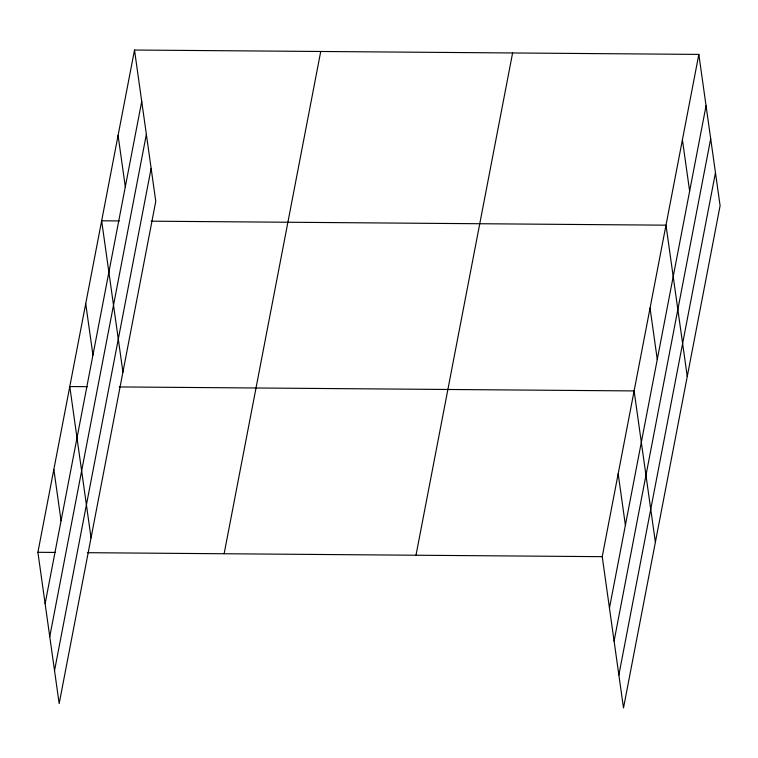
<?xml version="1.0" encoding="UTF-8"?>
<svg xmlns="http://www.w3.org/2000/svg" width="758" height="758" viewBox="0 0 758 758"><rect width="100%" height="100%" fill="white"/><g stroke="black" fill="none" stroke-linecap="round" stroke-linejoin="round"><path stroke-width="1.14" d="M134.507 50.037L155.769 201.334L59.162 703.595L37.9 552.298L134.507 50.037L698.838 54.405L720.1 205.702L623.493 707.963L602.231 556.666L698.838 54.405M45.12 603.681L141.727 101.42M49.753 636.654L146.36 134.393M54.529 670.622L151.136 168.361M224.131 553.738L320.738 51.478M416 555.226L512.607 52.965M609.451 608.049L706.058 105.788M614.084 641.022L710.691 138.761M618.86 674.99L715.467 172.729M119.338 220.938L101.657 220.805L122.929 372.102M151.164 221.184L665.988 225.173L687.25 376.47M87.464 386.684L69.783 386.552L91.045 537.848M119.281 386.931L634.105 390.92L655.376 542.216M37.9 552.298L55.58 552.44M87.407 552.686L602.231 556.666M682.408 139.785L689.638 191.177M650.051 308.042L657.271 359.434M618.168 473.797L625.388 525.18M118.087 135.417L125.307 186.809M85.72 303.674L92.94 355.066M53.837 469.429L61.066 520.812"/></g></svg>
